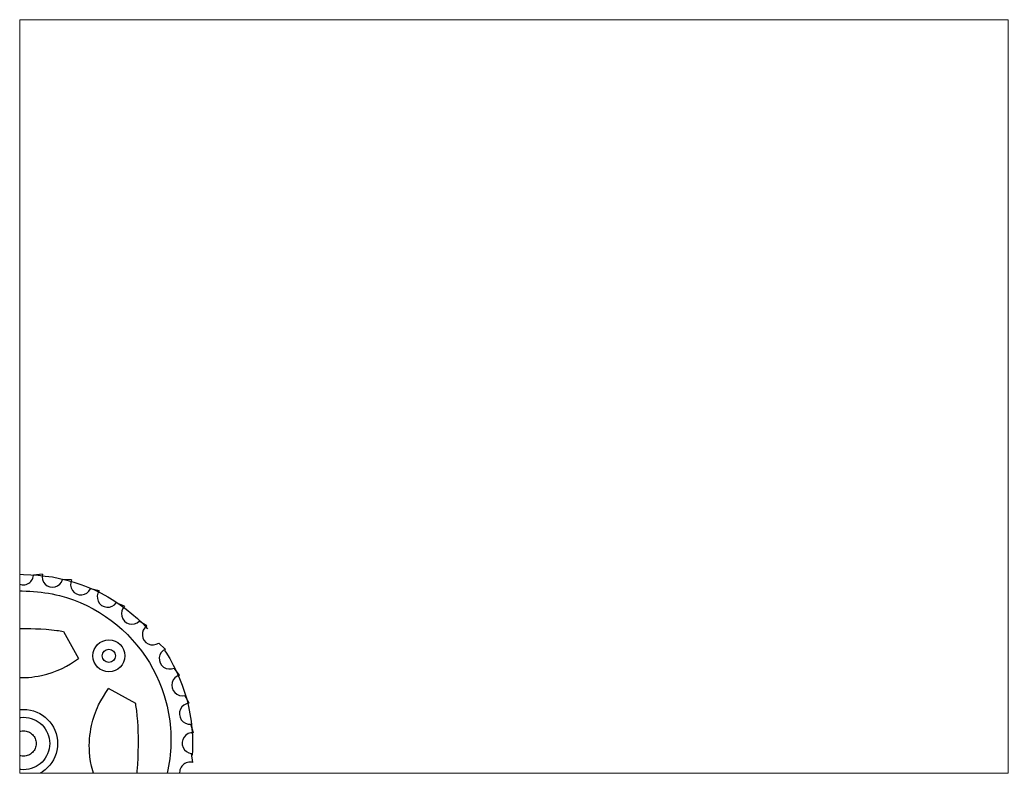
# Paper-space layout 'www.ceco.net' of a CAD drawing. Header units: millimetres. Extents: x 27 to 240, y 20 to 183.
# The model-space entities are those that its viewports show. They can reach past a viewport. Long polylines and large blocks are cut down to what shows.
import ezdxf

# ---------------------------------------------------------------- set-up
doc = ezdxf.new("R2010")
doc.units = ezdxf.units.MM
doc.linetypes.add('ACAD_ISO02W100', pattern=[15, 12, -3])
doc.layers.add('ceco.net 418', color=7, linetype='Continuous')

msp = doc.modelspace()

# ---------------------------------------------------------------- linework, layer by layer
at = {"layer": 'ceco.net 418'}
for p, q in [((8.08, 72.49), (4.28, 71.97)), ((20.55, 69.99), (16.71, 70.13)), ((32.39, 65.36), (28.63, 66.16)), ((43.24, 58.74), (39.69, 60.19)), ((52.79, 50.34), (49.53, 52.38)), ((17.15, 48), (23.55, 36.41)), ((60.72, 40.41), (57.87, 42.98)), ((66.82, 29.25), (64.46, 32.28)), ((48.04, 17.05), (36.45, 23.48)), ((70.88, 17.2), (69.08, 20.6)), ((72.79, 4.63), (71.61, 8.29)), ((72.49, -8.08), (71.96, -4.27))]:
    msp.add_line(p, q, dxfattribs=at)
for centre, radius in [((-0.55, 1.61), 63.67), ((36.55, 37.52), 6.8), ((36.55, 37.52), 2.84), ((0, 0), 14.58), ((0, 0), 11.22), ((0, 0), 5.44)]:
    msp.add_circle(centre, radius, dxfattribs=at)
for centre, start, end in [((-0.17, 72.38), 174.6767, 354.6878), ((12.4, 71.31), 164.6767, 344.6878), ((24.59, 68.07), 154.6767, 334.6878), ((36.04, 62.77), 144.6767, 324.6878), ((46.39, 55.56), 134.6767, 314.6878), ((55.33, 46.66), 124.6767, 304.6878), ((62.59, 36.34), 114.6767, 294.6878), ((67.95, 24.92), 104.6767, 284.6878), ((71.24, 12.74), 94.6767, 274.6878), ((72.37, 0.18), 84.6767, 264.6878), ((71.3, -12.39), 74.6767, 254.6878)]:
    msp.add_arc(centre, 4.47, start, end, dxfattribs=at)
at = {"layer": 'ceco.net 418', "color": 9, "linetype": 'ACAD_ISO02W100'}
msp.add_spline([(12.4, 71.32), (0, 72.39), (-12.78, 71.91), (-25.36, 70.88), (-37.95, 70.09), (-50.54, 69.19), (-63.12, 68.35), (-75.7, 67.31), (-88.27, 66.29), (-113.41, 64.15), (-125.98, 63.07), (-151.13, 61.02), (-163.7, 59.99), (-176.29, 59.14), (-214.06, 56.66), (-264.46, 54.19), (-302.28, 53.06), (-365.36, 53.06), (-390.59, 53.06), (-403.21, 53.06), (-415.82, 53.06), (-428.41, 52.25), (-440.11, 47.53), (-449.5, 39.1), (-455.46, 27.98), (-457.27, 15.49), (-454.73, 3.14), (-448.13, -7.62), (-438.95, -16.13), (-429.64, -24.79), (-421.57, -32.16), (-413.51, -39.53), (-404.2, -48.04), (-395.54, -57.22), (-393.04, -69.58), (-398.26, -81.07), (-405.58, -91.34), (-413.16, -101.43), (-420.73, -111.52), (-428.3, -121.61), (-435.26, -132.14), (-436.2, -144.72), (-430.21, -155.83), (-419.19, -161.96), (-406.6, -161.2), (-394.39, -158.02), (-382.08, -155.25), (-369.72, -152.74), (-357.39, -150.08), (-344.99, -147.71), (-332.58, -145.46), (-320.17, -143.17), (-307.76, -140.93), (-295.36, -138.63), (-282.98, -136.16), (-270.59, -133.77), (-258.25, -131.2), (-245.89, -128.66), (-233.54, -126.05), (-221.2, -123.42), (-208.87, -120.79), (-196.52, -118.18), (-184.18, -115.55), (-171.84, -112.94), (-159.51, -110.3), (-147.18, -107.6), (-134.85, -104.93), (-122.54, -102.18), (-110.24, -99.36), (-97.97, -96.45), (-85.68, -93.57), (-73.41, -90.64), (-48.84, -84.92), (-36.55, -82.05), (-24.24, -79.3), (-11.92, -76.6), (0.41, -73.93), (12.74, -71.27), (24.91, -67.94), (36.34, -62.58), (46.65, -55.32), (55.55, -46.38), (62.76, -36.03), (68.07, -24.58), (71.3, -12.39), (72.37, 0.18), (71.24, 12.75), (67.95, 24.93), (62.59, 36.35), (55.33, 46.66), (46.39, 55.56), (36.04, 62.78), (24.59, 68.08), (12.4, 71.32)], degree=3, dxfattribs=at)
at = {"layer": 'ceco.net 418'}
for points in [[(-18.71, 47.83), (-14.69, 48.43), (-3.07, 49.16), (5.11, 49.14), (14.24, 48.42), (17.15, 48)], [(-25.01, 36.18), (-22.99, 34.77), (-18.74, 32.34), (-11.68, 29.65), (-3.58, 28.27), (7.72, 29.11), (16.55, 32.14), (23.55, 36.41)], [(36.13, -25.08), (34.72, -23.06), (32.3, -18.8), (29.63, -11.74), (28.26, -3.63), (29.12, 7.66), (32.17, 16.49), (36.45, 23.48)], [(47.79, -18.81), (48.39, -14.79), (49.15, -3.17), (49.15, 5.02), (48.45, 14.15), (48.04, 17.05)]]:
    msp.add_spline(points, degree=3, dxfattribs=at)

psp = doc.layouts.new('www.ceco.net')

# ---------------------------------------------------------------- viewports
at = {"layer": '0'}
psp.add_viewport(center=(133.35, 101.6), size=(213.36, 162.56), view_center_point=(210, 148.5), view_height=322.4396, dxfattribs=at)

doc.saveas('drawing.dxf')
